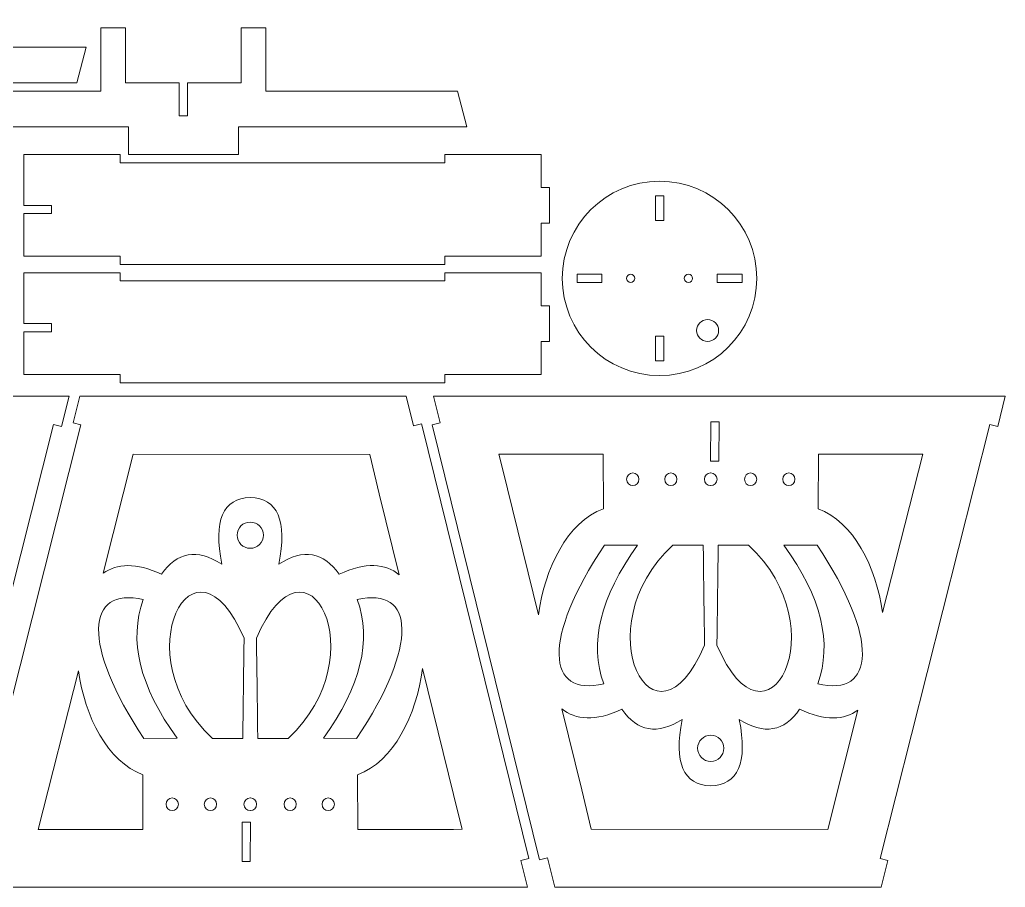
# Model space of a CAD drawing. Header units: millimetres. Extents: x -1460 to 1460, y -777 to 775.
# Drawn here: x -1095.8 to -737.6, y 83.4 to 398.8 of the extents above; entities that cross this region are included whole.
import ezdxf

# ---------------------------------------------------------------- set-up
doc = ezdxf.new("R2010")
doc.units = ezdxf.units.MM
doc.header["$MEASUREMENT"] = 0
doc.layers.add('Camada 1', color=7, linetype='Continuous')

msp = doc.modelspace()

# ---------------------------------------------------------------- linework, layer by layer
at = {"layer": 'Camada 1', "color": 250, "lineweight": 20}
for points, knots in [([(-1154.7641, 388.8284), (-1154.7641, 388.8284), (-1154.7641, 398.8284), (-1154.7641, 398.8284), (-1154.7641, 398.8284), (-1154.7641, 398.8284), (-1173.2641, 398.8284), (-1173.2641, 398.8284), (-1173.2641, 398.8284), (-1173.2641, 398.8284), (-1173.2641, 384.8284), (-1173.2641, 384.8284), (-1173.2641, 384.8284), (-1173.2641, 384.8284), (-1176.2641, 384.8284), (-1176.2641, 384.8284), (-1176.2641, 384.8284), (-1176.2641, 384.8284), (-1176.2641, 398.8284), (-1176.2641, 398.8284), (-1176.2641, 398.8284), (-1176.2641, 398.8284), (-1194.7641, 398.8284), (-1194.7641, 398.8284), (-1194.7641, 398.8284), (-1194.7641, 398.8284), (-1194.7641, 388.8284), (-1194.7641, 388.8284), (-1194.7641, 388.8284), (-1194.7641, 388.8284), (-1277.8151, 388.8284), (-1277.8151, 388.8284), (-1277.8151, 388.8284), (-1277.8151, 388.8284), (-1274.4604, 375.8284), (-1274.4604, 375.8284), (-1274.4604, 375.8284), (-1274.4604, 375.8284), (-1204.7641, 375.8284), (-1204.7641, 375.8284), (-1204.7641, 375.8284), (-1204.7641, 375.8284), (-1204.7641, 352.8284), (-1204.7641, 352.8284), (-1204.7641, 352.8284), (-1204.7641, 352.8284), (-1195.7641, 352.8284), (-1195.7641, 352.8284), (-1195.7641, 352.8284), (-1195.7641, 352.8284), (-1195.7641, 372.8284), (-1195.7641, 372.8284), (-1195.7641, 372.8284), (-1164.3562, 372.8284), (-1185.172, 372.8284), (-1153.7641, 372.8284), (-1153.7641, 372.8284), (-1153.7641, 372.8284), (-1153.7641, 352.8284), (-1153.7641, 352.8284), (-1153.7641, 352.8284), (-1153.7641, 352.8284), (-1144.7641, 352.8284), (-1144.7641, 352.8284), (-1144.7641, 352.8284), (-1144.7641, 352.8284), (-1144.7641, 375.8284), (-1144.7641, 375.8284), (-1144.7641, 375.8284), (-1144.7641, 375.8284), (-1075.0678, 375.8284), (-1075.0678, 375.8284), (-1075.0678, 375.8284), (-1075.0678, 375.8284), (-1071.7131, 388.8284), (-1071.7131, 388.8284), (-1071.7131, 388.8284), (-1071.7131, 388.8284), (-1154.7641, 388.8284), (-1154.7641, 388.8284)], [0, 0, 0, 0, 0.04761905, 0.04761905, 0.04761905, 0.04761905, 0.0952381, 0.0952381, 0.0952381, 0.0952381, 0.14285714, 0.14285714, 0.14285714, 0.14285714, 0.19047619, 0.19047619, 0.19047619, 0.19047619, 0.23809524, 0.23809524, 0.23809524, 0.23809524, 0.28571429, 0.28571429, 0.28571429, 0.28571429, 0.33333333, 0.33333333, 0.33333333, 0.33333333, 0.38095238, 0.38095238, 0.38095238, 0.38095238, 0.42857143, 0.42857143, 0.42857143, 0.42857143, 0.47619048, 0.47619048, 0.47619048, 0.47619048, 0.52380952, 0.52380952, 0.52380952, 0.52380952, 0.57142857, 0.57142857, 0.57142857, 0.57142857, 0.61904762, 0.61904762, 0.61904762, 0.61904762, 0.66666667, 0.66666667, 0.66666667, 0.66666667, 0.71428571, 0.71428571, 0.71428571, 0.71428571, 0.76190476, 0.76190476, 0.76190476, 0.76190476, 0.80952381, 0.80952381, 0.80952381, 0.80952381, 0.85714286, 0.85714286, 0.85714286, 0.85714286, 0.9047619, 0.9047619, 0.9047619, 0.9047619, 1, 1, 1, 1]), ([(-1056.3327, 359.8284), (-1056.3327, 359.8284), (-1056.3327, 349.8284), (-1056.3327, 349.8284), (-1056.3327, 349.8284), (-1056.3327, 349.8284), (-1016.3327, 349.8284), (-1016.3327, 349.8284), (-1016.3327, 349.8284), (-1016.3327, 349.8284), (-1016.3327, 359.8284), (-1016.3327, 359.8284), (-1016.3327, 359.8284), (-1016.3327, 359.8284), (-933.2817, 359.8284), (-933.2817, 359.8284), (-933.2817, 359.8284), (-933.2817, 359.8284), (-936.6364, 372.8284), (-936.6364, 372.8284), (-936.6364, 372.8284), (-936.6364, 372.8284), (-1006.3327, 372.8284), (-1006.3327, 372.8284), (-1006.3327, 372.8284), (-1006.3327, 372.8284), (-1006.3327, 395.8284), (-1006.3327, 395.8284), (-1006.3327, 395.8284), (-1006.3327, 395.8284), (-1015.3327, 395.8284), (-1015.3327, 395.8284), (-1015.3327, 395.8284), (-1015.3327, 395.8284), (-1015.3327, 375.8284), (-1015.3327, 375.8284), (-1015.3327, 375.8284), (-1015.3327, 375.8284), (-1034.8327, 375.8284), (-1034.8327, 375.8284), (-1034.8327, 375.8284), (-1034.8327, 375.8284), (-1034.8327, 363.8284), (-1034.8327, 363.8284), (-1034.8327, 363.8284), (-1034.8327, 363.8284), (-1037.8327, 363.8284), (-1037.8327, 363.8284), (-1037.8327, 363.8284), (-1037.8327, 363.8284), (-1037.8327, 375.8284), (-1037.8327, 375.8284), (-1037.8327, 375.8284), (-1037.8327, 375.8284), (-1057.3327, 375.8284), (-1057.3327, 375.8284), (-1057.3327, 375.8284), (-1057.3327, 375.8284), (-1057.3327, 395.8284), (-1057.3327, 395.8284), (-1057.3327, 395.8284), (-1057.3327, 395.8284), (-1066.3327, 395.8284), (-1066.3327, 395.8284), (-1066.3327, 395.8284), (-1066.3327, 395.8284), (-1066.3327, 372.8284), (-1066.3327, 372.8284), (-1066.3327, 372.8284), (-1066.3327, 372.8284), (-1136.029, 372.8284), (-1136.029, 372.8284), (-1136.029, 372.8284), (-1136.029, 372.8284), (-1139.3837, 359.8284), (-1139.3837, 359.8284), (-1139.3837, 359.8284), (-1139.3837, 359.8284), (-1056.3327, 359.8284), (-1056.3327, 359.8284)], [0, 0, 0, 0, 0.04761905, 0.04761905, 0.04761905, 0.04761905, 0.0952381, 0.0952381, 0.0952381, 0.0952381, 0.14285714, 0.14285714, 0.14285714, 0.14285714, 0.19047619, 0.19047619, 0.19047619, 0.19047619, 0.23809524, 0.23809524, 0.23809524, 0.23809524, 0.28571429, 0.28571429, 0.28571429, 0.28571429, 0.33333333, 0.33333333, 0.33333333, 0.33333333, 0.38095238, 0.38095238, 0.38095238, 0.38095238, 0.42857143, 0.42857143, 0.42857143, 0.42857143, 0.47619048, 0.47619048, 0.47619048, 0.47619048, 0.52380952, 0.52380952, 0.52380952, 0.52380952, 0.57142857, 0.57142857, 0.57142857, 0.57142857, 0.61904762, 0.61904762, 0.61904762, 0.61904762, 0.66666667, 0.66666667, 0.66666667, 0.66666667, 0.71428571, 0.71428571, 0.71428571, 0.71428571, 0.76190476, 0.76190476, 0.76190476, 0.76190476, 0.80952381, 0.80952381, 0.80952381, 0.80952381, 0.85714286, 0.85714286, 0.85714286, 0.85714286, 0.9047619, 0.9047619, 0.9047619, 0.9047619, 1, 1, 1, 1]), ([(-1094.3327, 312.8284), (-1094.3327, 312.8284), (-1059.3327, 312.8284), (-1059.3327, 312.8284), (-1059.3327, 312.8284), (-1059.3327, 312.8284), (-1059.3327, 309.8284), (-1059.3327, 309.8284), (-1059.3327, 309.8284), (-1059.3327, 309.8284), (-941.3329, 309.8284), (-941.3329, 309.8284), (-941.3329, 309.8284), (-941.3329, 309.8284), (-941.3329, 312.8284), (-941.3329, 312.8284), (-941.3329, 312.8284), (-941.3329, 312.8284), (-906.3329, 312.8284), (-906.3329, 312.8284), (-906.3329, 312.8284), (-906.3329, 312.8284), (-906.3329, 324.8284), (-906.3329, 324.8284), (-906.3329, 324.8284), (-906.3329, 324.8284), (-903.2653, 324.8284), (-903.2653, 324.8284), (-903.2653, 324.8284), (-903.2653, 324.8284), (-903.2653, 337.8284), (-903.2653, 337.8284), (-903.2653, 337.8284), (-903.2653, 337.8284), (-906.3329, 337.8284), (-906.3329, 337.8284), (-906.3329, 337.8284), (-906.3329, 337.8284), (-906.3329, 349.8284), (-906.3329, 349.8284), (-906.3329, 349.8284), (-906.3329, 349.8284), (-941.3329, 349.8284), (-941.3329, 349.8284), (-941.3329, 349.8284), (-941.3329, 349.8284), (-941.3329, 346.8284), (-941.3329, 346.8284), (-941.3329, 346.8284), (-941.3329, 346.8284), (-1059.3327, 346.8284), (-1059.3327, 346.8284), (-1059.3327, 346.8284), (-1059.3327, 346.8284), (-1059.3327, 349.8284), (-1059.3327, 349.8284), (-1059.3327, 349.8284), (-1059.3327, 349.8284), (-1094.3327, 349.8284), (-1094.3327, 349.8284), (-1094.3327, 349.8284), (-1094.3327, 349.8284), (-1094.3327, 331.3284), (-1094.3327, 331.3284), (-1094.3327, 331.3284), (-1094.3327, 331.3284), (-1084.3327, 331.3284), (-1084.3327, 331.3284), (-1084.3327, 331.3284), (-1084.3327, 331.3284), (-1084.3327, 328.3284), (-1084.3327, 328.3284), (-1084.3327, 328.3284), (-1084.3327, 328.3284), (-1094.3327, 328.3284), (-1094.3327, 328.3284), (-1094.3327, 328.3284), (-1094.3327, 328.3284), (-1094.3327, 312.8284), (-1094.3327, 312.8284)], [0, 0, 0, 0, 0.04761905, 0.04761905, 0.04761905, 0.04761905, 0.0952381, 0.0952381, 0.0952381, 0.0952381, 0.14285714, 0.14285714, 0.14285714, 0.14285714, 0.19047619, 0.19047619, 0.19047619, 0.19047619, 0.23809524, 0.23809524, 0.23809524, 0.23809524, 0.28571429, 0.28571429, 0.28571429, 0.28571429, 0.33333333, 0.33333333, 0.33333333, 0.33333333, 0.38095238, 0.38095238, 0.38095238, 0.38095238, 0.42857143, 0.42857143, 0.42857143, 0.42857143, 0.47619048, 0.47619048, 0.47619048, 0.47619048, 0.52380952, 0.52380952, 0.52380952, 0.52380952, 0.57142857, 0.57142857, 0.57142857, 0.57142857, 0.61904762, 0.61904762, 0.61904762, 0.61904762, 0.66666667, 0.66666667, 0.66666667, 0.66666667, 0.71428571, 0.71428571, 0.71428571, 0.71428571, 0.76190476, 0.76190476, 0.76190476, 0.76190476, 0.80952381, 0.80952381, 0.80952381, 0.80952381, 0.85714286, 0.85714286, 0.85714286, 0.85714286, 0.9047619, 0.9047619, 0.9047619, 0.9047619, 1, 1, 1, 1]), ([(-827.8858, 304.764), (-827.8858, 285.2417), (-843.7118, 269.4157), (-863.2341, 269.4157), (-863.2341, 269.4157), (-882.7564, 269.4157), (-898.5824, 285.2417), (-898.5824, 304.764), (-898.5824, 304.764), (-898.5824, 324.2863), (-882.7564, 340.1123), (-863.2341, 340.1123), (-863.2341, 340.1123), (-843.7118, 340.1123), (-827.8858, 324.2863), (-827.8858, 304.764)], [0, 0, 0, 0, 0.2, 0.2, 0.2, 0.2, 0.4, 0.4, 0.4, 0.4, 0.6, 0.6, 0.6, 0.6, 1, 1, 1, 1]), ([(-861.7341, 334.764), (-861.7341, 334.764), (-861.7341, 325.764), (-861.7341, 325.764), (-861.7341, 325.764), (-861.7341, 325.764), (-864.7341, 325.764), (-864.7341, 325.764), (-864.7341, 325.764), (-864.7341, 325.764), (-864.7341, 334.764), (-864.7341, 334.764), (-864.7341, 334.764), (-864.7341, 334.764), (-861.7341, 334.764), (-861.7341, 334.764)], [0, 0, 0, 0, 0.2, 0.2, 0.2, 0.2, 0.4, 0.4, 0.4, 0.4, 0.6, 0.6, 0.6, 0.6, 1, 1, 1, 1]), ([(-1094.3327, 269.8284), (-1094.3327, 269.8284), (-1059.3327, 269.8284), (-1059.3327, 269.8284), (-1059.3327, 269.8284), (-1059.3327, 269.8284), (-1059.3327, 266.8284), (-1059.3327, 266.8284), (-1059.3327, 266.8284), (-1059.3327, 266.8284), (-941.3329, 266.8284), (-941.3329, 266.8284), (-941.3329, 266.8284), (-941.3329, 266.8284), (-941.3329, 269.8284), (-941.3329, 269.8284), (-941.3329, 269.8284), (-941.3329, 269.8284), (-906.3329, 269.8284), (-906.3329, 269.8284), (-906.3329, 269.8284), (-906.3329, 269.8284), (-906.3329, 281.8284), (-906.3329, 281.8284), (-906.3329, 281.8284), (-906.3329, 281.8284), (-903.2653, 281.8284), (-903.2653, 281.8284), (-903.2653, 281.8284), (-903.2653, 281.8284), (-903.2653, 294.8284), (-903.2653, 294.8284), (-903.2653, 294.8284), (-903.2653, 294.8284), (-906.3329, 294.8284), (-906.3329, 294.8284), (-906.3329, 294.8284), (-906.3329, 294.8284), (-906.3329, 306.8284), (-906.3329, 306.8284), (-906.3329, 306.8284), (-906.3329, 306.8284), (-941.3329, 306.8284), (-941.3329, 306.8284), (-941.3329, 306.8284), (-941.3329, 306.8284), (-941.3329, 303.8284), (-941.3329, 303.8284), (-941.3329, 303.8284), (-941.3329, 303.8284), (-1059.3327, 303.8284), (-1059.3327, 303.8284), (-1059.3327, 303.8284), (-1059.3327, 303.8284), (-1059.3327, 306.8284), (-1059.3327, 306.8284), (-1059.3327, 306.8284), (-1059.3327, 306.8284), (-1094.3327, 306.8284), (-1094.3327, 306.8284), (-1094.3327, 306.8284), (-1094.3327, 306.8284), (-1094.3327, 288.3284), (-1094.3327, 288.3284), (-1094.3327, 288.3284), (-1094.3327, 288.3284), (-1084.3327, 288.3284), (-1084.3327, 288.3284), (-1084.3327, 288.3284), (-1084.3327, 288.3284), (-1084.3327, 285.3284), (-1084.3327, 285.3284), (-1084.3327, 285.3284), (-1084.3327, 285.3284), (-1094.3327, 285.3284), (-1094.3327, 285.3284), (-1094.3327, 285.3284), (-1094.3327, 285.3284), (-1094.3327, 269.8284), (-1094.3327, 269.8284)], [0, 0, 0, 0, 0.04761905, 0.04761905, 0.04761905, 0.04761905, 0.0952381, 0.0952381, 0.0952381, 0.0952381, 0.14285714, 0.14285714, 0.14285714, 0.14285714, 0.19047619, 0.19047619, 0.19047619, 0.19047619, 0.23809524, 0.23809524, 0.23809524, 0.23809524, 0.28571429, 0.28571429, 0.28571429, 0.28571429, 0.33333333, 0.33333333, 0.33333333, 0.33333333, 0.38095238, 0.38095238, 0.38095238, 0.38095238, 0.42857143, 0.42857143, 0.42857143, 0.42857143, 0.47619048, 0.47619048, 0.47619048, 0.47619048, 0.52380952, 0.52380952, 0.52380952, 0.52380952, 0.57142857, 0.57142857, 0.57142857, 0.57142857, 0.61904762, 0.61904762, 0.61904762, 0.61904762, 0.66666667, 0.66666667, 0.66666667, 0.66666667, 0.71428571, 0.71428571, 0.71428571, 0.71428571, 0.76190476, 0.76190476, 0.76190476, 0.76190476, 0.80952381, 0.80952381, 0.80952381, 0.80952381, 0.85714286, 0.85714286, 0.85714286, 0.85714286, 0.9047619, 0.9047619, 0.9047619, 0.9047619, 1, 1, 1, 1]), ([(-884.2341, 303.264), (-884.2341, 303.264), (-893.2341, 303.264), (-893.2341, 303.264), (-893.2341, 303.264), (-893.2341, 303.264), (-893.2341, 306.264), (-893.2341, 306.264), (-893.2341, 306.264), (-893.2341, 306.264), (-884.2341, 306.264), (-884.2341, 306.264), (-884.2341, 306.264), (-884.2341, 306.264), (-884.2341, 303.264), (-884.2341, 303.264)], [0, 0, 0, 0, 0.2, 0.2, 0.2, 0.2, 0.4, 0.4, 0.4, 0.4, 0.6, 0.6, 0.6, 0.6, 1, 1, 1, 1]), ([(-872.2341, 304.764), (-872.2341, 303.9355), (-872.9056, 303.264), (-873.7341, 303.264), (-873.7341, 303.264), (-874.5626, 303.264), (-875.2341, 303.9355), (-875.2341, 304.764), (-875.2341, 304.764), (-875.2341, 305.5925), (-874.5626, 306.264), (-873.7341, 306.264), (-873.7341, 306.264), (-872.9056, 306.264), (-872.2341, 305.5925), (-872.2341, 304.764)], [0, 0, 0, 0, 0.2, 0.2, 0.2, 0.2, 0.4, 0.4, 0.4, 0.4, 0.6, 0.6, 0.6, 0.6, 1, 1, 1, 1]), ([(-851.2341, 304.764), (-851.2341, 303.9355), (-851.9056, 303.264), (-852.7341, 303.264), (-852.7341, 303.264), (-853.5626, 303.264), (-854.2341, 303.9355), (-854.2341, 304.764), (-854.2341, 304.764), (-854.2341, 305.5925), (-853.5626, 306.264), (-852.7341, 306.264), (-852.7341, 306.264), (-851.9056, 306.264), (-851.2341, 305.5925), (-851.2341, 304.764)], [0, 0, 0, 0, 0.2, 0.2, 0.2, 0.2, 0.4, 0.4, 0.4, 0.4, 0.6, 0.6, 0.6, 0.6, 1, 1, 1, 1]), ([(-833.2341, 303.264), (-833.2341, 303.264), (-842.2341, 303.264), (-842.2341, 303.264), (-842.2341, 303.264), (-842.2341, 303.264), (-842.2341, 306.264), (-842.2341, 306.264), (-842.2341, 306.264), (-842.2341, 306.264), (-833.2341, 306.264), (-833.2341, 306.264), (-833.2341, 306.264), (-833.2341, 306.264), (-833.2341, 303.264), (-833.2341, 303.264)], [0, 0, 0, 0, 0.2, 0.2, 0.2, 0.2, 0.4, 0.4, 0.4, 0.4, 0.6, 0.6, 0.6, 0.6, 1, 1, 1, 1]), ([(-841.7712, 285.8169), (-841.7712, 283.6077), (-843.562, 281.8169), (-845.7712, 281.8169), (-845.7712, 281.8169), (-847.9804, 281.8169), (-849.7712, 283.6077), (-849.7712, 285.8169), (-849.7712, 285.8169), (-849.7712, 288.0261), (-847.9804, 289.8169), (-845.7712, 289.8169), (-845.7712, 289.8169), (-843.562, 289.8169), (-841.7712, 288.0261), (-841.7712, 285.8169)], [0, 0, 0, 0, 0.2, 0.2, 0.2, 0.2, 0.4, 0.4, 0.4, 0.4, 0.6, 0.6, 0.6, 0.6, 1, 1, 1, 1]), ([(-861.7341, 283.764), (-861.7341, 283.764), (-861.7341, 274.764), (-861.7341, 274.764), (-861.7341, 274.764), (-861.7341, 274.764), (-864.7341, 274.764), (-864.7341, 274.764), (-864.7341, 274.764), (-864.7341, 274.764), (-864.7341, 283.764), (-864.7341, 283.764), (-864.7341, 283.764), (-864.7341, 283.764), (-861.7341, 283.764), (-861.7341, 283.764)], [0, 0, 0, 0, 0.2, 0.2, 0.2, 0.2, 0.4, 0.4, 0.4, 0.4, 0.6, 0.6, 0.6, 0.6, 1, 1, 1, 1]), ([(-1123.4482, 93.7728), (-1123.4482, 93.7728), (-1083.4997, 251.6437), (-1083.4997, 251.6437), (-1083.4997, 251.6437), (-1083.4997, 251.6437), (-1080.6512, 250.9338), (-1080.6512, 250.9338), (-1080.6512, 250.9338), (-1080.6512, 250.9338), (-1077.9152, 261.9212), (-1077.9152, 261.9212), (-1077.9152, 261.9212), (-1077.9152, 261.9212), (-1285.8057, 261.9212), (-1285.8057, 261.9212), (-1285.8057, 261.9212), (-1285.8057, 261.9212), (-1283.3948, 252.1823), (-1283.3948, 252.1823), (-1283.3948, 252.1823), (-1283.3948, 252.1823), (-1286.2687, 251.4709), (-1286.2687, 251.4709), (-1286.2687, 251.4709), (-1286.2687, 251.4709), (-1286.3069, 251.4614), (-1286.3069, 251.4614), (-1286.3069, 251.4614), (-1286.3069, 251.4614), (-1247.3685, 93.803), (-1247.3685, 93.803), (-1247.3685, 93.803), (-1247.3685, 93.803), (-1247.2604, 93.3652), (-1247.2604, 93.3652), (-1247.2604, 93.3652), (-1247.2604, 93.3652), (-1244.3506, 94.0855), (-1244.3506, 94.0855), (-1244.3506, 94.0855), (-1244.3506, 94.0855), (-1241.6957, 83.3527), (-1241.6957, 83.3527), (-1241.6957, 83.3527), (-1241.6957, 83.3527), (-1122.9905, 83.3527), (-1122.9905, 83.3527), (-1122.9905, 83.3527), (-1122.9905, 83.3527), (-1120.572, 93.056), (-1120.572, 93.056), (-1120.572, 93.056), (-1120.572, 93.056), (-1123.4482, 93.7728), (-1123.4482, 93.7728)], [0, 0, 0, 0, 0.06666667, 0.06666667, 0.06666667, 0.06666667, 0.13333333, 0.13333333, 0.13333333, 0.13333333, 0.2, 0.2, 0.2, 0.2, 0.26666667, 0.26666667, 0.26666667, 0.26666667, 0.33333333, 0.33333333, 0.33333333, 0.33333333, 0.4, 0.4, 0.4, 0.4, 0.46666667, 0.46666667, 0.46666667, 0.46666667, 0.53333333, 0.53333333, 0.53333333, 0.53333333, 0.6, 0.6, 0.6, 0.6, 0.66666667, 0.66666667, 0.66666667, 0.66666667, 0.73333333, 0.73333333, 0.73333333, 0.73333333, 0.8, 0.8, 0.8, 0.8, 0.86666667, 0.86666667, 0.86666667, 0.86666667, 1, 1, 1, 1]), ([(-1073.5598, 251.5012), (-1073.5598, 251.5012), (-1113.5083, 93.6303), (-1113.5083, 93.6303), (-1113.5083, 93.6303), (-1113.5083, 93.6303), (-1116.3568, 94.3402), (-1116.3568, 94.3402), (-1116.3568, 94.3402), (-1116.3568, 94.3402), (-1119.0928, 83.3528), (-1119.0928, 83.3528), (-1119.0928, 83.3528), (-1119.0928, 83.3528), (-911.2023, 83.3528), (-911.2023, 83.3528), (-911.2023, 83.3528), (-911.2023, 83.3528), (-913.6132, 93.0917), (-913.6132, 93.0917), (-913.6132, 93.0917), (-913.6132, 93.0917), (-910.7393, 93.8031), (-910.7393, 93.8031), (-910.7393, 93.8031), (-910.7393, 93.8031), (-910.7011, 93.8126), (-910.7011, 93.8126), (-910.7011, 93.8126), (-910.7011, 93.8126), (-949.6395, 251.471), (-949.6395, 251.471), (-949.6395, 251.471), (-949.6395, 251.471), (-949.7476, 251.9088), (-949.7476, 251.9088), (-949.7476, 251.9088), (-949.7476, 251.9088), (-952.6574, 251.1885), (-952.6574, 251.1885), (-952.6574, 251.1885), (-952.6574, 251.1885), (-955.3123, 261.9213), (-955.3123, 261.9213), (-955.3123, 261.9213), (-955.3123, 261.9213), (-1074.0175, 261.9213), (-1074.0175, 261.9213), (-1074.0175, 261.9213), (-1074.0175, 261.9213), (-1076.436, 252.218), (-1076.436, 252.218), (-1076.436, 252.218), (-1076.436, 252.218), (-1073.5598, 251.5012), (-1073.5598, 251.5012)], [0, 0, 0, 0, 0.06666667, 0.06666667, 0.06666667, 0.06666667, 0.13333333, 0.13333333, 0.13333333, 0.13333333, 0.2, 0.2, 0.2, 0.2, 0.26666667, 0.26666667, 0.26666667, 0.26666667, 0.33333333, 0.33333333, 0.33333333, 0.33333333, 0.4, 0.4, 0.4, 0.4, 0.46666667, 0.46666667, 0.46666667, 0.46666667, 0.53333333, 0.53333333, 0.53333333, 0.53333333, 0.6, 0.6, 0.6, 0.6, 0.66666667, 0.66666667, 0.66666667, 0.66666667, 0.73333333, 0.73333333, 0.73333333, 0.73333333, 0.8, 0.8, 0.8, 0.8, 0.86666667, 0.86666667, 0.86666667, 0.86666667, 1, 1, 1, 1]), ([(-783.0881, 93.7728), (-783.0881, 93.7728), (-743.1396, 251.6437), (-743.1396, 251.6437), (-743.1396, 251.6437), (-743.1396, 251.6437), (-740.2911, 250.9338), (-740.2911, 250.9338), (-740.2911, 250.9338), (-740.2911, 250.9338), (-737.5551, 261.9212), (-737.5551, 261.9212), (-737.5551, 261.9212), (-737.5551, 261.9212), (-945.4456, 261.9212), (-945.4456, 261.9212), (-945.4456, 261.9212), (-945.4456, 261.9212), (-943.0347, 252.1823), (-943.0347, 252.1823), (-943.0347, 252.1823), (-943.0347, 252.1823), (-945.9086, 251.4709), (-945.9086, 251.4709), (-945.9086, 251.4709), (-945.9086, 251.4709), (-945.9468, 251.4614), (-945.9468, 251.4614), (-945.9468, 251.4614), (-945.9468, 251.4614), (-907.0084, 93.803), (-907.0084, 93.803), (-907.0084, 93.803), (-907.0084, 93.803), (-906.9003, 93.3652), (-906.9003, 93.3652), (-906.9003, 93.3652), (-906.9003, 93.3652), (-903.9905, 94.0855), (-903.9905, 94.0855), (-903.9905, 94.0855), (-903.9905, 94.0855), (-901.3356, 83.3527), (-901.3356, 83.3527), (-901.3356, 83.3527), (-901.3356, 83.3527), (-782.6304, 83.3527), (-782.6304, 83.3527), (-782.6304, 83.3527), (-782.6304, 83.3527), (-780.2119, 93.056), (-780.2119, 93.056), (-780.2119, 93.056), (-780.2119, 93.056), (-783.0881, 93.7728), (-783.0881, 93.7728)], [0, 0, 0, 0, 0.06666667, 0.06666667, 0.06666667, 0.06666667, 0.13333333, 0.13333333, 0.13333333, 0.13333333, 0.2, 0.2, 0.2, 0.2, 0.26666667, 0.26666667, 0.26666667, 0.26666667, 0.33333333, 0.33333333, 0.33333333, 0.33333333, 0.4, 0.4, 0.4, 0.4, 0.46666667, 0.46666667, 0.46666667, 0.46666667, 0.53333333, 0.53333333, 0.53333333, 0.53333333, 0.6, 0.6, 0.6, 0.6, 0.66666667, 0.66666667, 0.66666667, 0.66666667, 0.73333333, 0.73333333, 0.73333333, 0.73333333, 0.8, 0.8, 0.8, 0.8, 0.86666667, 0.86666667, 0.86666667, 0.86666667, 1, 1, 1, 1]), ([(-841.623, 252.5767), (-841.623, 252.5767), (-841.6653, 238.2509), (-841.6653, 238.2509), (-841.6653, 238.2509), (-841.6653, 238.2509), (-844.6653, 238.2598), (-844.6653, 238.2598), (-844.6653, 238.2598), (-844.6653, 238.2598), (-844.6231, 252.5856), (-844.6231, 252.5856), (-844.6231, 252.5856), (-844.6231, 252.5856), (-841.623, 252.5767), (-841.623, 252.5767)], [0, 0, 0, 0, 0.2, 0.2, 0.2, 0.2, 0.4, 0.4, 0.4, 0.4, 0.6, 0.6, 0.6, 0.6, 1, 1, 1, 1]), ([(-1065.5118, 197.5376), (-1065.5118, 197.5376), (-1054.5439, 240.8813), (-1054.5439, 240.8813), (-1054.5439, 240.8813), (-1054.5439, 240.8813), (-968.5011, 240.7755), (-968.5011, 240.7755), (-968.5011, 240.7755), (-968.5011, 240.7755), (-965.1263, 226.4269), (-965.1263, 226.4269), (-965.1263, 226.4269), (-965.1263, 226.4269), (-957.8623, 197.0155), (-957.8623, 197.0155), (-957.8623, 197.0155), (-962.8806, 201.0371), (-970.0872, 201.7855), (-979.7173, 197.1592), (-979.7173, 197.1592), (-985.3294, 205.3422), (-992.6428, 206.5833), (-1001.6572, 200.8831), (-1001.6572, 200.8831), (-998.5108, 216.7205), (-1002.0639, 224.7128), (-1012.0235, 225.0798), (-1012.0235, 225.0798), (-1021.9829, 224.7128), (-1025.536, 216.7205), (-1022.3896, 200.8831), (-1022.3896, 200.8831), (-1031.404, 206.5833), (-1038.7174, 205.3422), (-1044.3295, 197.1592), (-1044.3295, 197.1592), (-1053.534, 201.5811), (-1060.5288, 201.1001), (-1065.5118, 197.5376)], [0, 0, 0, 0, 0.09090909, 0.09090909, 0.09090909, 0.09090909, 0.18181818, 0.18181818, 0.18181818, 0.18181818, 0.27272727, 0.27272727, 0.27272727, 0.27272727, 0.36363636, 0.36363636, 0.36363636, 0.36363636, 0.45454545, 0.45454545, 0.45454545, 0.45454545, 0.54545455, 0.54545455, 0.54545455, 0.54545455, 0.63636364, 0.63636364, 0.63636364, 0.63636364, 0.72727273, 0.72727273, 0.72727273, 0.72727273, 0.81818182, 0.81818182, 0.81818182, 0.81818182, 1, 1, 1, 1]), ([(-883.7347, 240.8812), (-883.7347, 240.8812), (-883.6372, 220.9899), (-883.6372, 220.9899), (-883.6372, 220.9899), (-896.7518, 216.2662), (-905.0637, 199.1766), (-907.2155, 182.3907), (-907.2155, 182.3907), (-907.2155, 182.3907), (-920.4783, 236.0911), (-920.4783, 236.0911), (-920.4783, 236.0911), (-920.4783, 236.0911), (-921.6827, 240.8363), (-921.6827, 240.8363), (-921.6827, 240.8363), (-921.6827, 240.8363), (-918.5619, 240.8812), (-918.5619, 240.8812), (-918.5619, 240.8812), (-918.5619, 240.8812), (-883.7347, 240.8812), (-883.7347, 240.8812)], [0, 0, 0, 0, 0.14285714, 0.14285714, 0.14285714, 0.14285714, 0.28571429, 0.28571429, 0.28571429, 0.28571429, 0.42857143, 0.42857143, 0.42857143, 0.42857143, 0.57142857, 0.57142857, 0.57142857, 0.57142857, 0.71428571, 0.71428571, 0.71428571, 0.71428571, 1, 1, 1, 1]), ([(-782.1504, 183.2467), (-784.4709, 199.7535), (-792.7201, 216.3464), (-805.6118, 220.9899), (-805.6118, 220.9899), (-805.6118, 220.9899), (-805.5143, 240.8812), (-805.5143, 240.8812), (-805.5143, 240.8812), (-805.5143, 240.8812), (-767.5663, 240.8812), (-767.5663, 240.8812), (-767.5663, 240.8812), (-767.5663, 240.8812), (-782.1504, 183.2467), (-782.1504, 183.2467)], [0, 0, 0, 0, 0.2, 0.2, 0.2, 0.2, 0.4, 0.4, 0.4, 0.4, 0.6, 0.6, 0.6, 0.6, 1, 1, 1, 1]), ([(-870.7699, 231.7174), (-870.7699, 230.4491), (-871.7626, 229.4213), (-872.9869, 229.4213), (-872.9869, 229.4213), (-874.2112, 229.4213), (-875.2038, 230.4491), (-875.2038, 231.7174), (-875.2038, 231.7174), (-875.2038, 232.9857), (-874.2112, 234.0137), (-872.9869, 234.0137), (-872.9869, 234.0137), (-871.7626, 234.0137), (-870.7699, 232.9857), (-870.7699, 231.7174)], [0, 0, 0, 0, 0.2, 0.2, 0.2, 0.2, 0.4, 0.4, 0.4, 0.4, 0.6, 0.6, 0.6, 0.6, 1, 1, 1, 1]), ([(-856.8998, 231.7174), (-856.8998, 230.4491), (-857.8925, 229.4213), (-859.1167, 229.4213), (-859.1167, 229.4213), (-860.3409, 229.4213), (-861.3337, 230.4491), (-861.3337, 231.7174), (-861.3337, 231.7174), (-861.3337, 232.9857), (-860.3409, 234.0137), (-859.1167, 234.0137), (-859.1167, 234.0137), (-857.8925, 234.0137), (-856.8998, 232.9857), (-856.8998, 231.7174)], [0, 0, 0, 0, 0.2, 0.2, 0.2, 0.2, 0.4, 0.4, 0.4, 0.4, 0.6, 0.6, 0.6, 0.6, 1, 1, 1, 1]), ([(-844.5527, 229.4213), (-844.5527, 229.4213), (-844.6246, 229.4226), (-844.6246, 229.4226), (-844.6246, 229.4226), (-844.6246, 229.4226), (-844.6963, 229.4213), (-844.6963, 229.4213), (-844.6963, 229.4213), (-845.9206, 229.4213), (-846.9131, 230.4491), (-846.9131, 231.7174), (-846.9131, 231.7174), (-846.9131, 232.9857), (-845.9206, 234.0137), (-844.6963, 234.0137), (-844.6963, 234.0137), (-844.6963, 234.0137), (-844.6244, 234.0126), (-844.6244, 234.0126), (-844.6244, 234.0126), (-844.6244, 234.0126), (-844.5527, 234.0137), (-844.5527, 234.0137), (-844.5527, 234.0137), (-843.3284, 234.0137), (-842.3359, 232.9857), (-842.3359, 231.7174), (-842.3359, 231.7174), (-842.3359, 230.4491), (-843.3284, 229.4213), (-844.5527, 229.4213)], [0, 0, 0, 0, 0.11111111, 0.11111111, 0.11111111, 0.11111111, 0.22222222, 0.22222222, 0.22222222, 0.22222222, 0.33333333, 0.33333333, 0.33333333, 0.33333333, 0.44444444, 0.44444444, 0.44444444, 0.44444444, 0.55555556, 0.55555556, 0.55555556, 0.55555556, 0.66666667, 0.66666667, 0.66666667, 0.66666667, 0.77777778, 0.77777778, 0.77777778, 0.77777778, 1, 1, 1, 1]), ([(-827.9153, 231.7174), (-827.9153, 230.4491), (-828.9081, 229.4213), (-830.1323, 229.4213), (-830.1323, 229.4213), (-831.3565, 229.4213), (-832.3492, 230.4491), (-832.3492, 231.7174), (-832.3492, 231.7174), (-832.3492, 232.9857), (-831.3565, 234.0137), (-830.1323, 234.0137), (-830.1323, 234.0137), (-828.9081, 234.0137), (-827.9153, 232.9857), (-827.9153, 231.7174)], [0, 0, 0, 0, 0.2, 0.2, 0.2, 0.2, 0.4, 0.4, 0.4, 0.4, 0.6, 0.6, 0.6, 0.6, 1, 1, 1, 1]), ([(-814.0452, 231.7174), (-814.0452, 230.4491), (-815.0378, 229.4213), (-816.2621, 229.4213), (-816.2621, 229.4213), (-817.4864, 229.4213), (-818.4791, 230.4491), (-818.4791, 231.7174), (-818.4791, 231.7174), (-818.4791, 232.9857), (-817.4864, 234.0137), (-816.2621, 234.0137), (-816.2621, 234.0137), (-815.0378, 234.0137), (-814.0452, 232.9857), (-814.0452, 231.7174)], [0, 0, 0, 0, 0.2, 0.2, 0.2, 0.2, 0.4, 0.4, 0.4, 0.4, 0.6, 0.6, 0.6, 0.6, 1, 1, 1, 1]), ([(-1025.7759, 137.4739), (-1058.3795, 167.788), (-1032.3825, 216.6556), (-1014.2932, 173.9114), (-1014.2932, 173.9114), (-1014.5963, 149.051), (-1014.7416, 138.6641), (-1014.7416, 137.4727), (-1014.7416, 137.4727), (-1022.6652, 137.4736), (-1026.3433, 137.4739), (-1025.7759, 137.4739)], [0, 0, 0, 0, 0.25, 0.25, 0.25, 0.25, 0.5, 0.5, 0.5, 0.5, 1, 1, 1, 1]), ([(-1012.0235, 206.6085), (-1014.6569, 206.6128), (-1016.7902, 208.7489), (-1016.7902, 211.3833), (-1016.7902, 211.3833), (-1016.7902, 214.0179), (-1014.6569, 216.154), (-1012.0233, 216.1585), (-1012.0233, 216.1585), (-1009.3899, 216.154), (-1007.2566, 214.0179), (-1007.2566, 211.3833), (-1007.2566, 211.3833), (-1007.2566, 208.7489), (-1009.3899, 206.6128), (-1012.0235, 206.6085)], [0, 0, 0, 0, 0.2, 0.2, 0.2, 0.2, 0.4, 0.4, 0.4, 0.4, 0.6, 0.6, 0.6, 0.6, 1, 1, 1, 1]), ([(-1009.3052, 137.4727), (-1009.3052, 138.6641), (-1009.4505, 149.051), (-1009.7536, 173.9114), (-1009.7536, 173.9114), (-991.6643, 216.6556), (-965.6673, 167.788), (-998.2709, 137.4739), (-998.2709, 137.4739), (-997.7035, 137.4739), (-1001.3816, 137.4736), (-1009.3052, 137.4727)], [0, 0, 0, 0, 0.25, 0.25, 0.25, 0.25, 0.5, 0.5, 0.5, 0.5, 1, 1, 1, 1]), ([(-871.2233, 207.7439), (-884.8346, 188.8375), (-888.9272, 172.0305), (-883.5003, 157.3234), (-883.5003, 157.3234), (-904.4499, 152.3499), (-905.9658, 173.8374), (-883.273, 207.8017), (-883.273, 207.8017), (-883.273, 207.8017), (-871.2233, 207.7439), (-871.2233, 207.7439)], [0, 0, 0, 0, 0.25, 0.25, 0.25, 0.25, 0.5, 0.5, 0.5, 0.5, 1, 1, 1, 1]), ([(-847.3427, 207.8013), (-847.3427, 206.6099), (-847.1974, 196.223), (-846.8943, 171.3626), (-846.8943, 171.3626), (-864.9836, 128.6184), (-890.9806, 177.486), (-858.377, 207.8001), (-858.377, 207.8001), (-858.9444, 207.8001), (-855.2663, 207.8004), (-847.3427, 207.8013)], [0, 0, 0, 0, 0.25, 0.25, 0.25, 0.25, 0.5, 0.5, 0.5, 0.5, 1, 1, 1, 1]), ([(-830.872, 207.8001), (-798.2684, 177.486), (-824.2654, 128.6184), (-842.3547, 171.3626), (-842.3547, 171.3626), (-842.0516, 196.223), (-841.9063, 206.6099), (-841.9063, 207.8013), (-841.9063, 207.8013), (-833.9827, 207.8004), (-830.3046, 207.8001), (-830.872, 207.8001)], [0, 0, 0, 0, 0.25, 0.25, 0.25, 0.25, 0.5, 0.5, 0.5, 0.5, 1, 1, 1, 1]), ([(-805.976, 207.8017), (-783.2832, 173.8374), (-784.7991, 152.3499), (-805.7487, 157.3234), (-805.7487, 157.3234), (-800.3218, 172.0305), (-804.4144, 188.8375), (-818.0257, 207.7439), (-818.0257, 207.7439), (-818.0257, 207.7439), (-805.976, 207.8017), (-805.976, 207.8017)], [0, 0, 0, 0, 0.25, 0.25, 0.25, 0.25, 0.5, 0.5, 0.5, 0.5, 1, 1, 1, 1]), ([(-1050.6719, 137.4723), (-1073.3647, 171.4366), (-1071.8488, 192.9241), (-1050.8992, 187.9506), (-1050.8992, 187.9506), (-1056.3261, 173.2435), (-1052.2335, 156.4365), (-1038.6222, 137.5301), (-1038.6222, 137.5301), (-1038.6222, 137.5301), (-1050.6719, 137.4723), (-1050.6719, 137.4723)], [0, 0, 0, 0, 0.25, 0.25, 0.25, 0.25, 0.5, 0.5, 0.5, 0.5, 1, 1, 1, 1]), ([(-985.4246, 137.5301), (-971.8133, 156.4365), (-967.7207, 173.2435), (-973.1476, 187.9506), (-973.1476, 187.9506), (-952.198, 192.9241), (-950.6821, 171.4366), (-973.3749, 137.4723), (-973.3749, 137.4723), (-973.3749, 137.4723), (-985.4246, 137.5301), (-985.4246, 137.5301)], [0, 0, 0, 0, 0.25, 0.25, 0.25, 0.25, 0.5, 0.5, 0.5, 0.5, 1, 1, 1, 1]), ([(-1074.4975, 162.0273), (-1072.177, 145.5205), (-1063.9278, 128.9276), (-1051.0361, 124.2841), (-1051.0361, 124.2841), (-1051.0361, 124.2841), (-1051.1336, 104.3928), (-1051.1336, 104.3928), (-1051.1336, 104.3928), (-1051.1336, 104.3928), (-1089.0816, 104.3928), (-1089.0816, 104.3928), (-1089.0816, 104.3928), (-1089.0816, 104.3928), (-1074.4975, 162.0273), (-1074.4975, 162.0273)], [0, 0, 0, 0, 0.2, 0.2, 0.2, 0.2, 0.4, 0.4, 0.4, 0.4, 0.6, 0.6, 0.6, 0.6, 1, 1, 1, 1]), ([(-972.9132, 104.3928), (-972.9132, 104.3928), (-973.0107, 124.2841), (-973.0107, 124.2841), (-973.0107, 124.2841), (-959.8961, 129.0078), (-951.5842, 146.0974), (-949.4324, 162.8833), (-949.4324, 162.8833), (-949.4324, 162.8833), (-936.1696, 109.1829), (-936.1696, 109.1829), (-936.1696, 109.1829), (-936.1696, 109.1829), (-934.9652, 104.4377), (-934.9652, 104.4377), (-934.9652, 104.4377), (-934.9652, 104.4377), (-938.086, 104.3928), (-938.086, 104.3928), (-938.086, 104.3928), (-938.086, 104.3928), (-972.9132, 104.3928), (-972.9132, 104.3928)], [0, 0, 0, 0, 0.14285714, 0.14285714, 0.14285714, 0.14285714, 0.28571429, 0.28571429, 0.28571429, 0.28571429, 0.42857143, 0.42857143, 0.42857143, 0.42857143, 0.57142857, 0.57142857, 0.57142857, 0.57142857, 0.71428571, 0.71428571, 0.71428571, 0.71428571, 1, 1, 1, 1]), ([(-791.1361, 147.7364), (-791.1361, 147.7364), (-802.104, 104.3927), (-802.104, 104.3927), (-802.104, 104.3927), (-802.104, 104.3927), (-888.1468, 104.4985), (-888.1468, 104.4985), (-888.1468, 104.4985), (-888.1468, 104.4985), (-891.5216, 118.8471), (-891.5216, 118.8471), (-891.5216, 118.8471), (-891.5216, 118.8471), (-898.7856, 148.2585), (-898.7856, 148.2585), (-898.7856, 148.2585), (-893.7673, 144.2369), (-886.5607, 143.4885), (-876.9306, 148.1148), (-876.9306, 148.1148), (-871.3185, 139.9318), (-864.0051, 138.6907), (-854.9907, 144.3909), (-854.9907, 144.3909), (-858.1371, 128.5535), (-854.584, 120.5612), (-844.6244, 120.1942), (-844.6244, 120.1942), (-834.665, 120.5612), (-831.1119, 128.5535), (-834.2583, 144.3909), (-834.2583, 144.3909), (-825.2439, 138.6907), (-817.9305, 139.9318), (-812.3184, 148.1148), (-812.3184, 148.1148), (-803.1139, 143.6929), (-796.1191, 144.1739), (-791.1361, 147.7364)], [0, 0, 0, 0, 0.09090909, 0.09090909, 0.09090909, 0.09090909, 0.18181818, 0.18181818, 0.18181818, 0.18181818, 0.27272727, 0.27272727, 0.27272727, 0.27272727, 0.36363636, 0.36363636, 0.36363636, 0.36363636, 0.45454545, 0.45454545, 0.45454545, 0.45454545, 0.54545455, 0.54545455, 0.54545455, 0.54545455, 0.63636364, 0.63636364, 0.63636364, 0.63636364, 0.72727273, 0.72727273, 0.72727273, 0.72727273, 0.81818182, 0.81818182, 0.81818182, 0.81818182, 1, 1, 1, 1]), ([(-844.6244, 138.6655), (-841.991, 138.6612), (-839.8577, 136.5251), (-839.8577, 133.8907), (-839.8577, 133.8907), (-839.8577, 131.2561), (-841.991, 129.12), (-844.6246, 129.1155), (-844.6246, 129.1155), (-847.258, 129.12), (-849.3913, 131.2561), (-849.3913, 133.8907), (-849.3913, 133.8907), (-849.3913, 136.5251), (-847.258, 138.6612), (-844.6244, 138.6655)], [0, 0, 0, 0, 0.2, 0.2, 0.2, 0.2, 0.4, 0.4, 0.4, 0.4, 0.6, 0.6, 0.6, 0.6, 1, 1, 1, 1]), ([(-1042.6027, 113.5566), (-1042.6027, 114.8249), (-1041.6101, 115.8527), (-1040.3858, 115.8527), (-1040.3858, 115.8527), (-1039.1615, 115.8527), (-1038.1688, 114.8249), (-1038.1688, 113.5566), (-1038.1688, 113.5566), (-1038.1688, 112.2883), (-1039.1615, 111.2603), (-1040.3858, 111.2603), (-1040.3858, 111.2603), (-1041.6101, 111.2603), (-1042.6027, 112.2883), (-1042.6027, 113.5566)], [0, 0, 0, 0, 0.2, 0.2, 0.2, 0.2, 0.4, 0.4, 0.4, 0.4, 0.6, 0.6, 0.6, 0.6, 1, 1, 1, 1]), ([(-1028.7326, 113.5566), (-1028.7326, 114.8249), (-1027.7398, 115.8527), (-1026.5156, 115.8527), (-1026.5156, 115.8527), (-1025.2914, 115.8527), (-1024.2987, 114.8249), (-1024.2987, 113.5566), (-1024.2987, 113.5566), (-1024.2987, 112.2883), (-1025.2914, 111.2603), (-1026.5156, 111.2603), (-1026.5156, 111.2603), (-1027.7398, 111.2603), (-1028.7326, 112.2883), (-1028.7326, 113.5566)], [0, 0, 0, 0, 0.2, 0.2, 0.2, 0.2, 0.4, 0.4, 0.4, 0.4, 0.6, 0.6, 0.6, 0.6, 1, 1, 1, 1]), ([(-1012.0952, 115.8527), (-1012.0952, 115.8527), (-1012.0233, 115.8514), (-1012.0233, 115.8514), (-1012.0233, 115.8514), (-1012.0233, 115.8514), (-1011.9516, 115.8527), (-1011.9516, 115.8527), (-1011.9516, 115.8527), (-1010.7273, 115.8527), (-1009.7348, 114.8249), (-1009.7348, 113.5566), (-1009.7348, 113.5566), (-1009.7348, 112.2883), (-1010.7273, 111.2603), (-1011.9516, 111.2603), (-1011.9516, 111.2603), (-1011.9516, 111.2603), (-1012.0235, 111.2614), (-1012.0235, 111.2614), (-1012.0235, 111.2614), (-1012.0235, 111.2614), (-1012.0952, 111.2603), (-1012.0952, 111.2603), (-1012.0952, 111.2603), (-1013.3195, 111.2603), (-1014.312, 112.2883), (-1014.312, 113.5566), (-1014.312, 113.5566), (-1014.312, 114.8249), (-1013.3195, 115.8527), (-1012.0952, 115.8527)], [0, 0, 0, 0, 0.11111111, 0.11111111, 0.11111111, 0.11111111, 0.22222222, 0.22222222, 0.22222222, 0.22222222, 0.33333333, 0.33333333, 0.33333333, 0.33333333, 0.44444444, 0.44444444, 0.44444444, 0.44444444, 0.55555556, 0.55555556, 0.55555556, 0.55555556, 0.66666667, 0.66666667, 0.66666667, 0.66666667, 0.77777778, 0.77777778, 0.77777778, 0.77777778, 1, 1, 1, 1]), ([(-999.7481, 113.5566), (-999.7481, 114.8249), (-998.7554, 115.8527), (-997.5312, 115.8527), (-997.5312, 115.8527), (-996.307, 115.8527), (-995.3142, 114.8249), (-995.3142, 113.5566), (-995.3142, 113.5566), (-995.3142, 112.2883), (-996.307, 111.2603), (-997.5312, 111.2603), (-997.5312, 111.2603), (-998.7554, 111.2603), (-999.7481, 112.2883), (-999.7481, 113.5566)], [0, 0, 0, 0, 0.2, 0.2, 0.2, 0.2, 0.4, 0.4, 0.4, 0.4, 0.6, 0.6, 0.6, 0.6, 1, 1, 1, 1]), ([(-985.878, 113.5566), (-985.878, 114.8249), (-984.8853, 115.8527), (-983.661, 115.8527), (-983.661, 115.8527), (-982.4367, 115.8527), (-981.4441, 114.8249), (-981.4441, 113.5566), (-981.4441, 113.5566), (-981.4441, 112.2883), (-982.4367, 111.2603), (-983.661, 111.2603), (-983.661, 111.2603), (-984.8853, 111.2603), (-985.878, 112.2883), (-985.878, 113.5566)], [0, 0, 0, 0, 0.2, 0.2, 0.2, 0.2, 0.4, 0.4, 0.4, 0.4, 0.6, 0.6, 0.6, 0.6, 1, 1, 1, 1]), ([(-1015.0249, 92.6973), (-1015.0249, 92.6973), (-1014.9826, 107.0231), (-1014.9826, 107.0231), (-1014.9826, 107.0231), (-1014.9826, 107.0231), (-1011.9826, 107.0142), (-1011.9826, 107.0142), (-1011.9826, 107.0142), (-1011.9826, 107.0142), (-1012.0248, 92.6884), (-1012.0248, 92.6884), (-1012.0248, 92.6884), (-1012.0248, 92.6884), (-1015.0249, 92.6973), (-1015.0249, 92.6973)], [0, 0, 0, 0, 0.2, 0.2, 0.2, 0.2, 0.4, 0.4, 0.4, 0.4, 0.6, 0.6, 0.6, 0.6, 1, 1, 1, 1])]:
    msp.add_open_spline(points, degree=3, knots=knots, dxfattribs=at)

doc.saveas('drawing.dxf')
